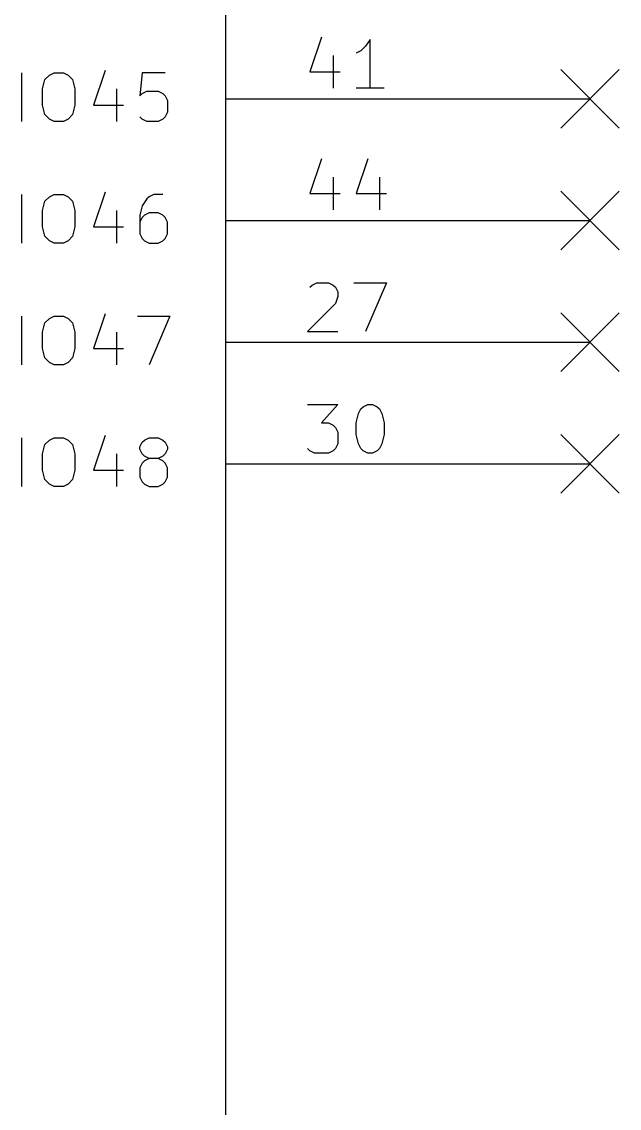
# Model space of a CAD drawing. Extents: x 0.4 to 11.3, y -7.9 to -0.4.
# Drawn here: x 6.032 to 6.524, y -5.03 to -4.137 of the extents above; entities that cross this region are included whole.
import ezdxf

# ---------------------------------------------------------------- set-up
doc = ezdxf.new("R2010")
doc.units = 0
doc.header["$MEASUREMENT"] = 0
for name, color, linetype in [('BLUE2', 5, 'CONTINUOUS'), ('CYAN2', 4, 'CONTINUOUS'), ('GREEN3', 91, 'CONTINUOUS'), ('LYELLOW', 51, 'CONTINUOUS'), ('RED2', 1, 'CONTINUOUS'), ('RED3', 11, 'CONTINUOUS')]:
    doc.layers.add(name, color=color, linetype=linetype)

msp = doc.modelspace()

# ---------------------------------------------------------------- linework, layer by layer
at = {"layer": 'BLUE2', "linetype": 'CONTINUOUS'}
for p, q in [((6.476, -4.176), (6.524, -4.224)), ((6.524, -4.176), (6.476, -4.224)), ((6.476, -4.276), (6.524, -4.324)), ((6.524, -4.276), (6.476, -4.324)), ((6.476, -4.376), (6.524, -4.424)), ((6.524, -4.376), (6.476, -4.424)), ((6.476, -4.476), (6.524, -4.524)), ((6.524, -4.476), (6.476, -4.524))]:
    msp.add_line(p, q, dxfattribs=at)
at = {"layer": 'CYAN2', "linetype": 'CONTINUOUS'}
for p, q in [((6.03238, -4.2185), (6.03238, -4.1785)), ((6.05524, -4.18041), (6.05905, -4.1785)), ((6.05905, -4.1785), (6.06667, -4.1785)), ((6.06667, -4.1785), (6.07048, -4.18041)), ((6.10095, -4.1766), (6.09143, -4.20517)), ((6.13143, -4.1785), (6.12952, -4.19755)), ((6.15048, -4.1785), (6.13143, -4.1785)), ((6.04952, -4.19184), (6.05143, -4.18422)), ((6.05143, -4.18422), (6.05524, -4.18041)), ((6.07048, -4.18041), (6.07428, -4.18422)), ((6.07428, -4.18422), (6.07619, -4.19184)), ((6.04952, -4.20517), (6.04952, -4.19184)), ((6.07619, -4.19184), (6.07619, -4.20517)), ((6.11048, -4.19184), (6.11048, -4.2185)), ((6.12952, -4.19755), (6.13143, -4.19565)), ((6.13143, -4.19565), (6.13524, -4.19374)), ((6.13524, -4.19374), (6.14476, -4.19374)), ((6.14476, -4.19374), (6.14857, -4.19565)), ((6.14857, -4.19565), (6.15048, -4.19755)), ((6.15048, -4.19755), (6.15238, -4.20136)), ((6.05143, -4.21279), (6.04952, -4.20517)), ((6.07619, -4.20517), (6.07428, -4.21279)), ((6.09143, -4.20517), (6.11619, -4.20517)), ((6.15238, -4.20136), (6.15238, -4.21089)), ((6.05524, -4.2166), (6.05143, -4.21279)), ((6.07428, -4.21279), (6.07048, -4.2166)), ((6.13143, -4.2166), (6.12952, -4.2147)), ((6.15048, -4.2147), (6.14857, -4.2166)), ((6.15238, -4.21089), (6.15048, -4.2147)), ((6.05905, -4.2185), (6.05524, -4.2166)), ((6.06667, -4.2185), (6.05905, -4.2185)), ((6.07048, -4.2166), (6.06667, -4.2185)), ((6.13524, -4.2185), (6.13143, -4.2166)), ((6.14476, -4.2185), (6.13524, -4.2185)), ((6.14857, -4.2166), (6.14476, -4.2185)), ((6.10095, -4.2766), (6.09143, -4.30517)), ((6.03238, -4.3185), (6.03238, -4.2785)), ((6.04952, -4.29184), (6.05143, -4.28422)), ((6.05143, -4.28422), (6.05524, -4.28041)), ((6.05524, -4.28041), (6.05905, -4.2785)), ((6.05905, -4.2785), (6.06667, -4.2785)), ((6.06667, -4.2785), (6.07048, -4.28041)), ((6.07048, -4.28041), (6.07428, -4.28422)), ((6.07428, -4.28422), (6.07619, -4.29184)), ((6.13524, -4.28231), (6.13143, -4.28803)), ((6.13714, -4.28041), (6.13524, -4.28231)), ((6.14095, -4.2785), (6.13714, -4.28041)), ((6.14857, -4.2785), (6.14095, -4.2785)), ((6.04952, -4.30517), (6.04952, -4.29184)), ((6.07619, -4.29184), (6.07619, -4.30517)), ((6.11048, -4.29184), (6.11048, -4.3185)), ((6.13143, -4.28803), (6.12952, -4.29565)), ((6.12952, -4.29565), (6.12952, -4.31089)), ((6.13333, -4.29565), (6.13143, -4.29755)), ((6.13714, -4.29374), (6.13333, -4.29565)), ((6.14476, -4.29374), (6.13714, -4.29374)), ((6.14857, -4.29565), (6.14476, -4.29374)), ((6.15048, -4.29755), (6.14857, -4.29565)), ((6.13143, -4.29755), (6.12952, -4.30136)), ((6.15238, -4.30136), (6.15048, -4.29755)), ((6.15238, -4.31089), (6.15238, -4.30136)), ((6.05143, -4.31279), (6.04952, -4.30517)), ((6.05524, -4.3166), (6.05143, -4.31279)), ((6.07428, -4.31279), (6.07048, -4.3166)), ((6.07619, -4.30517), (6.07428, -4.31279)), ((6.09143, -4.30517), (6.11619, -4.30517)), ((6.12952, -4.31089), (6.13143, -4.3147)), ((6.15048, -4.3147), (6.15238, -4.31089)), ((6.05905, -4.3185), (6.05524, -4.3166)), ((6.06667, -4.3185), (6.05905, -4.3185)), ((6.07048, -4.3166), (6.06667, -4.3185)), ((6.13143, -4.3147), (6.13333, -4.3166)), ((6.13333, -4.3166), (6.13714, -4.3185)), ((6.13714, -4.3185), (6.14476, -4.3185)), ((6.14476, -4.3185), (6.14857, -4.3166)), ((6.14857, -4.3166), (6.15048, -4.3147)), ((6.03238, -4.4185), (6.03238, -4.3785)), ((6.04952, -4.39184), (6.05143, -4.38422)), ((6.05143, -4.38422), (6.05524, -4.38041)), ((6.05524, -4.38041), (6.05905, -4.3785)), ((6.05905, -4.3785), (6.06667, -4.3785)), ((6.06667, -4.3785), (6.07048, -4.38041)), ((6.07048, -4.38041), (6.07428, -4.38422)), ((6.07428, -4.38422), (6.07619, -4.39184)), ((6.10095, -4.3766), (6.09143, -4.40517)), ((6.12762, -4.3785), (6.15428, -4.3785)), ((6.15428, -4.3785), (6.13714, -4.4185)), ((6.04952, -4.40517), (6.04952, -4.39184)), ((6.07619, -4.39184), (6.07619, -4.40517)), ((6.11048, -4.39184), (6.11048, -4.4185)), ((6.05143, -4.41279), (6.04952, -4.40517)), ((6.07619, -4.40517), (6.07428, -4.41279)), ((6.09143, -4.40517), (6.11619, -4.40517)), ((6.05524, -4.4166), (6.05143, -4.41279)), ((6.05905, -4.4185), (6.05524, -4.4166)), ((6.06667, -4.4185), (6.05905, -4.4185)), ((6.07048, -4.4166), (6.06667, -4.4185)), ((6.07428, -4.41279), (6.07048, -4.4166)), ((6.03238, -4.5185), (6.03238, -4.4785)), ((6.05143, -4.48422), (6.05524, -4.48041)), ((6.05524, -4.48041), (6.05905, -4.4785)), ((6.05905, -4.4785), (6.06667, -4.4785)), ((6.06667, -4.4785), (6.07048, -4.48041)), ((6.07048, -4.48041), (6.07428, -4.48422)), ((6.10095, -4.4766), (6.09143, -4.50517)), ((6.12952, -4.48613), (6.13143, -4.48231)), ((6.13143, -4.48231), (6.13333, -4.48041)), ((6.13333, -4.48041), (6.13714, -4.4785)), ((6.13714, -4.4785), (6.14476, -4.4785)), ((6.14476, -4.4785), (6.14857, -4.48041)), ((6.14857, -4.48041), (6.15048, -4.48231)), ((6.15048, -4.48231), (6.15238, -4.48613)), ((6.04952, -4.49184), (6.05143, -4.48422)), ((6.04952, -4.50517), (6.04952, -4.49184)), ((6.07428, -4.48422), (6.07619, -4.49184)), ((6.07619, -4.49184), (6.07619, -4.50517)), ((6.11048, -4.49184), (6.11048, -4.5185)), ((6.12952, -4.48803), (6.12952, -4.48613)), ((6.13143, -4.49184), (6.12952, -4.48803)), ((6.13333, -4.49374), (6.13143, -4.49184)), ((6.15048, -4.49184), (6.14857, -4.49374)), ((6.15238, -4.48803), (6.15048, -4.49184)), ((6.15238, -4.48613), (6.15238, -4.48803)), ((6.13143, -4.49946), (6.12952, -4.50327)), ((6.13333, -4.49755), (6.13143, -4.49946)), ((6.13714, -4.49565), (6.13333, -4.49374)), ((6.13714, -4.49565), (6.13333, -4.49755)), ((6.14476, -4.49565), (6.13714, -4.49565)), ((6.14857, -4.49374), (6.14476, -4.49565)), ((6.14857, -4.49755), (6.14476, -4.49565)), ((6.15048, -4.49946), (6.14857, -4.49755)), ((6.15238, -4.50327), (6.15048, -4.49946)), ((6.05143, -4.51279), (6.04952, -4.50517)), ((6.07619, -4.50517), (6.07428, -4.51279)), ((6.09143, -4.50517), (6.11619, -4.50517)), ((6.12952, -4.50327), (6.12952, -4.51089)), ((6.15238, -4.51089), (6.15238, -4.50327)), ((6.05524, -4.5166), (6.05143, -4.51279)), ((6.05905, -4.5185), (6.05524, -4.5166)), ((6.06667, -4.5185), (6.05905, -4.5185)), ((6.07048, -4.5166), (6.06667, -4.5185)), ((6.07428, -4.51279), (6.07048, -4.5166)), ((6.12952, -4.51089), (6.13143, -4.5147)), ((6.13143, -4.5147), (6.13333, -4.5166)), ((6.13333, -4.5166), (6.13714, -4.5185)), ((6.13714, -4.5185), (6.14476, -4.5185)), ((6.14476, -4.5185), (6.14857, -4.5166)), ((6.14857, -4.5166), (6.15048, -4.5147)), ((6.15048, -4.5147), (6.15238, -4.51089))]:
    msp.add_line(p, q, dxfattribs=at)
at = {"layer": 'GREEN3', "linetype": 'CONTINUOUS'}
for p, q in [((6.4, -4.2), (6.5, -4.2)), ((6.4, -4.3), (6.5, -4.3)), ((6.4, -4.4), (6.5, -4.4)), ((6.4, -4.5), (6.5, -4.5))]:
    msp.add_line(p, q, dxfattribs=at)
at = {"layer": 'LYELLOW', "linetype": 'CONTINUOUS'}
msp.add_line((6.2, -2.5), (6.2, -5.6), dxfattribs=at)
at = {"layer": 'RED2', "linetype": 'CONTINUOUS'}
for p, q in [((6.2, -2.5), (6.2, -5.6)), ((6.2, -4.2), (6.4, -4.2)), ((6.2, -4.3), (6.4, -4.3)), ((6.2, -4.4), (6.4, -4.4)), ((6.2, -4.5), (6.4, -4.5))]:
    msp.add_line(p, q, dxfattribs=at)
at = {"layer": 'RED3', "linetype": 'CONTINUOUS'}
for p, q in [((6.27905, -4.1492), (6.26952, -4.17777)), ((6.31905, -4.1511), (6.31524, -4.15682)), ((6.31905, -4.1911), (6.31905, -4.1511)), ((6.31143, -4.16063), (6.30762, -4.16253)), ((6.31524, -4.15682), (6.31143, -4.16063)), ((6.28857, -4.16444), (6.28857, -4.1911)), ((6.26952, -4.17777), (6.29428, -4.17777)), ((6.33047, -4.1911), (6.30762, -4.1911)), ((6.27905, -4.2492), (6.26952, -4.27777)), ((6.31714, -4.2492), (6.30762, -4.27777)), ((6.28857, -4.26444), (6.28857, -4.2911)), ((6.32667, -4.26444), (6.32667, -4.2911)), ((6.26952, -4.27777), (6.29428, -4.27777)), ((6.30762, -4.27777), (6.33238, -4.27777)), ((6.26952, -4.35491), (6.27143, -4.35301)), ((6.27143, -4.35301), (6.27524, -4.3511)), ((6.27524, -4.3511), (6.28476, -4.3511)), ((6.28476, -4.3511), (6.28857, -4.35301)), ((6.28857, -4.35301), (6.29048, -4.35491)), ((6.29048, -4.35491), (6.29238, -4.35872)), ((6.30571, -4.3511), (6.33238, -4.3511)), ((6.33238, -4.3511), (6.31524, -4.3911)), ((6.29238, -4.36253), (6.29048, -4.36825)), ((6.29238, -4.35872), (6.29238, -4.36253)), ((6.29048, -4.36825), (6.26762, -4.3911)), ((6.26762, -4.3911), (6.29238, -4.3911)), ((6.26762, -4.4511), (6.29238, -4.4511)), ((6.29238, -4.4511), (6.27905, -4.46634)), ((6.30952, -4.45872), (6.31143, -4.45491)), ((6.31143, -4.45491), (6.31333, -4.45301)), ((6.31333, -4.45301), (6.31714, -4.4511)), ((6.31714, -4.4511), (6.32095, -4.4511)), ((6.32095, -4.4511), (6.32476, -4.45301)), ((6.32476, -4.45301), (6.32667, -4.45491)), ((6.32667, -4.45491), (6.32857, -4.45872)), ((6.30762, -4.46634), (6.30952, -4.45872)), ((6.32857, -4.45872), (6.33047, -4.46634)), ((6.27905, -4.46634), (6.28476, -4.46634)), ((6.28476, -4.46634), (6.28857, -4.46825)), ((6.28857, -4.46825), (6.29048, -4.47015)), ((6.29048, -4.47015), (6.29238, -4.47396)), ((6.29238, -4.47396), (6.29238, -4.48348)), ((6.30762, -4.47587), (6.30762, -4.46634)), ((6.33047, -4.46634), (6.33047, -4.47587)), ((6.30952, -4.48348), (6.30762, -4.47587)), ((6.33047, -4.47587), (6.32857, -4.48348)), ((6.26952, -4.4892), (6.26762, -4.4873)), ((6.27333, -4.4911), (6.26952, -4.4892)), ((6.28476, -4.4911), (6.27333, -4.4911)), ((6.28857, -4.4892), (6.28476, -4.4911)), ((6.29048, -4.4873), (6.28857, -4.4892)), ((6.29238, -4.48348), (6.29048, -4.4873)), ((6.31143, -4.4873), (6.30952, -4.48348)), ((6.31333, -4.4892), (6.31143, -4.4873)), ((6.31714, -4.4911), (6.31333, -4.4892)), ((6.32095, -4.4911), (6.31714, -4.4911)), ((6.32476, -4.4892), (6.32095, -4.4911)), ((6.32667, -4.4873), (6.32476, -4.4892)), ((6.32857, -4.48348), (6.32667, -4.4873))]:
    msp.add_line(p, q, dxfattribs=at)

doc.saveas('drawing.dxf')
